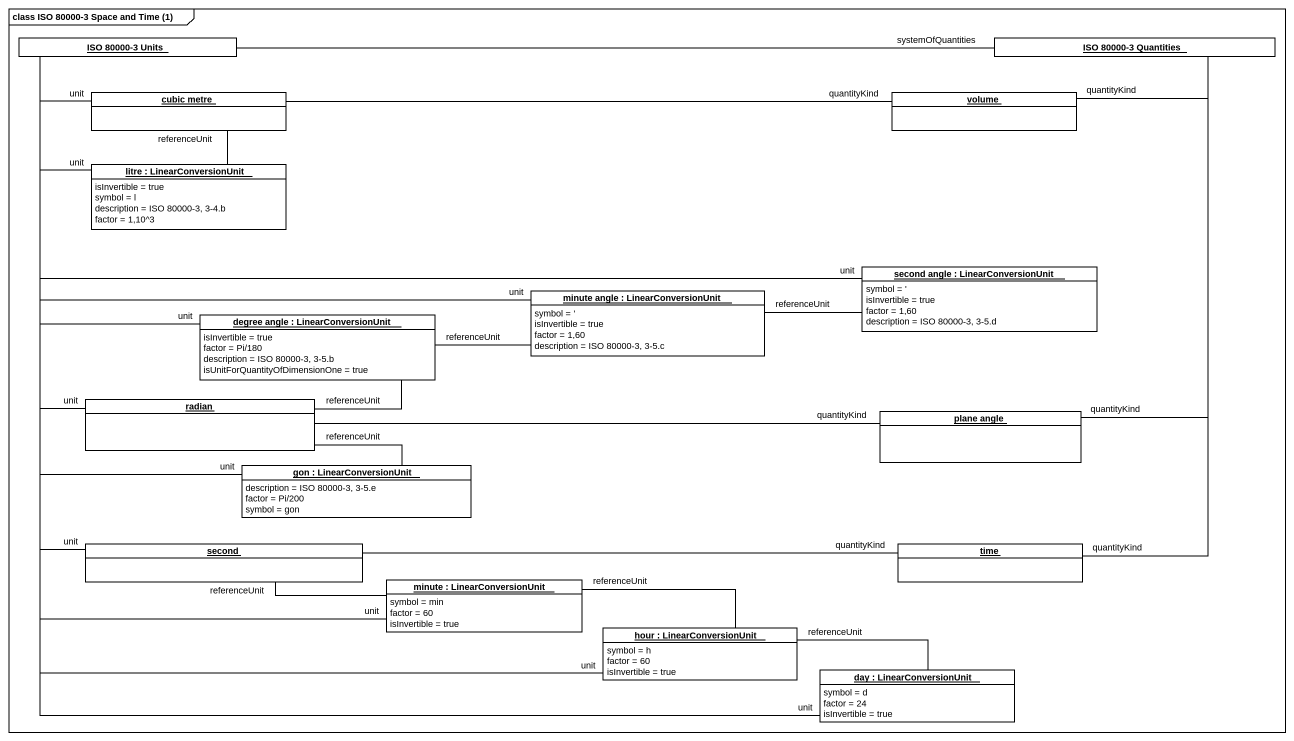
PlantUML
@startuml
mainframe class ISO 80000-3 Space and Time (1)
hide circle
hide empty members
object "ISO 80000-3 Units" as ISO_80000_3_Units #FFFFFF
object "ISO 80000-3 Quantities" as ISO_80000_3_Quantities #FFFFFF
object "cubic metre" as cubic_metre #FFFFFF
object volume #FFFFFF
object "litre : LinearConversionUnit" as litre #FFFFFF {
  isInvertible = true
  symbol = l
  description = ISO 80000-3, 3-4.b
  factor = 1,10^3
}
object "minute angle : LinearConversionUnit" as minute_angle #FFFFFF {
  symbol = '
  isInvertible = true
  factor = 1,60
  description = ISO 80000-3, 3-5.c
}
object "second angle : LinearConversionUnit" as second_angle #FFFFFF {
  symbol = '
  isInvertible = true
  factor = 1,60
  description = ISO 80000-3, 3-5.d
}
object "degree angle : LinearConversionUnit" as degree_angle #FFFFFF {
  isInvertible = true
  factor = Pi/180
  description = ISO 80000-3, 3-5.b
  isUnitForQuantityOfDimensionOne = true
}
object radian #FFFFFF
object "plane angle" as plane_angle #FFFFFF
object "gon : LinearConversionUnit" as gon #FFFFFF {
  description = ISO 80000-3, 3-5.e
  factor = Pi/200
  symbol = gon
}
object second #FFFFFF
object time #FFFFFF
object "minute : LinearConversionUnit" as minute #FFFFFF {
  symbol = min
  factor = 60
  isInvertible = true
}
object "hour : LinearConversionUnit" as hour #FFFFFF {
  symbol = h
  factor = 60
  isInvertible = true
}
object "day : LinearConversionUnit" as day #FFFFFF {
  symbol = d
  factor = 24
  isInvertible = true
}
ISO_80000_3_Quantities -left- ISO_80000_3_Units : systemOfQuantities
cubic_metre -up- ISO_80000_3_Units : unit
cubic_metre -right- volume : quantityKind
cubic_metre -- litre : referenceUnit
volume -right- ISO_80000_3_Quantities : quantityKind
litre -up- ISO_80000_3_Units : unit
minute_angle -left- ISO_80000_3_Units : unit
minute_angle -right- second_angle : referenceUnit
second_angle -left- ISO_80000_3_Units : unit
degree_angle -up- ISO_80000_3_Units : unit
degree_angle -right- minute_angle : referenceUnit
radian -up- ISO_80000_3_Units : unit
radian -up- degree_angle : referenceUnit
radian -right- plane_angle : quantityKind
radian -right- gon : referenceUnit
plane_angle -up- ISO_80000_3_Quantities : quantityKind
gon -up- ISO_80000_3_Units : unit
second -up- ISO_80000_3_Units : unit
second -right- time : quantityKind
second -right- minute : referenceUnit
time -up- ISO_80000_3_Quantities : quantityKind
minute -up- ISO_80000_3_Units : unit
minute -right- hour : referenceUnit
hour -up- ISO_80000_3_Units : unit
hour -right- day : referenceUnit
day -up- ISO_80000_3_Units : unit
@enduml
